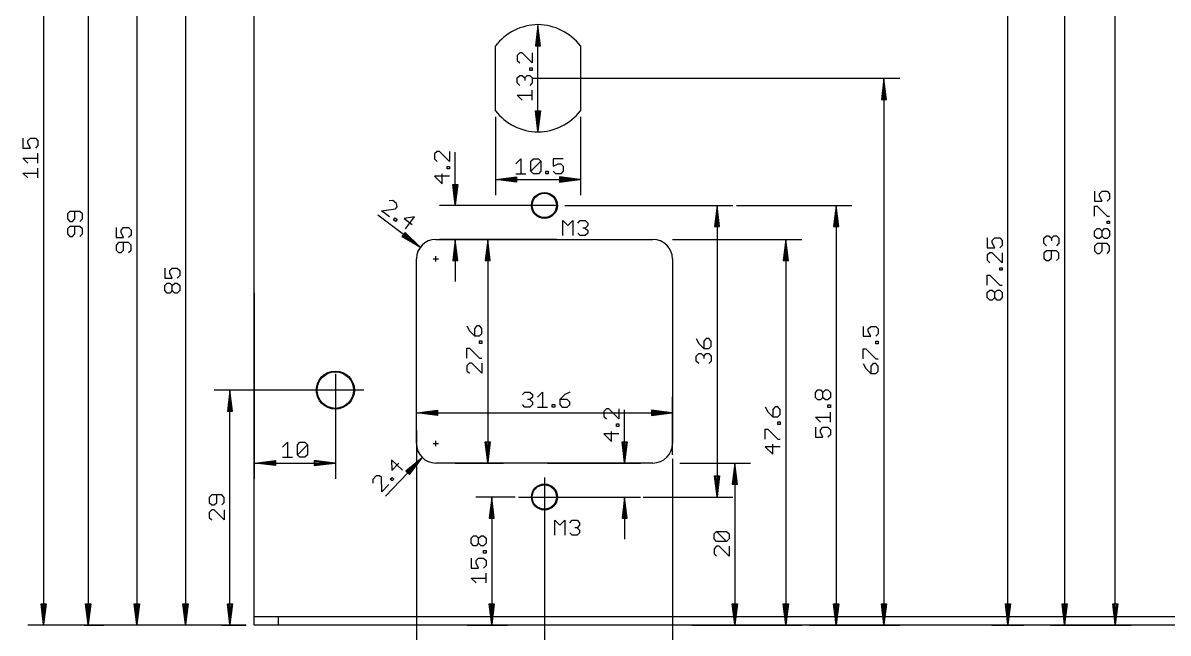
# Model space of a CAD drawing. Extents: x -29 to 390, y -517 to 219.
# Drawn here: x -28.6 to 112.8, y -1 to 74.3 of the extents above; entities that cross this region are included whole.
import ezdxf

# ---------------------------------------------------------------- set-up
doc = ezdxf.new("R2010")
doc.units = 0
for name, color, linetype in [('20', 4, 'CONTINUOUS'), ('29', 2, 'CONTINUOUS'), ('30', 253, 'CONTINUOUS'), ('47', 2, 'CONTINUOUS')]:
    doc.layers.add(name, color=color, linetype=linetype)

msp = doc.modelspace()

# ---------------------------------------------------------------- linework, layer by layer
at = {"layer": '20'}
for p, q in [((0, 1), (0, 114)), ((29.75, 63.5), (29.75, 71.5)), ((40.25, 71.5), (40.25, 63.5)), ((22.4, 47.6), (49.2, 47.6)), ((20, 22.4), (20, 45.2)), ((51.6, 45.2), (51.6, 22.4)), ((49.2, 20), (22.4, 20)), ((0, 0), (0, 1)), ((3, 1), (0, 1)), ((3, 0), (0, 0)), ((317, 1), (3, 1)), ((3, 0), (3, 1)), ((317, 0), (3, 0))]:
    msp.add_line(p, q, dxfattribs=at)
for centre, radius in [((35.8, 51.8), 1.5), ((10, 29), 2.25), ((35.8, 15.8), 1.5)]:
    msp.add_circle(centre, radius, dxfattribs=at)
for centre, radius, start, end in [((35.1058, 67.3509), 6.775, 90.895, 142.2351), ((34.8942, 67.3509), 6.775, 37.7649, 89.105), ((35.1058, 67.6491), 6.775, 217.7649, 269.105), ((34.8942, 67.6491), 6.775, 270.895, 322.2351), ((22.4, 45.2), 2.4, 90, 180), ((49.2, 45.2), 2.4, 0, 90), ((22.4, 22.4), 2.4, 180, 270), ((49.2, 22.4), 2.4, 270, 0)]:
    msp.add_arc(centre, radius, start, end, dxfattribs=at)
at = {"layer": '29'}
for centre, radius in [((35.8, 51.8), 1.6016), ((10, 29), 2.3516), ((35.8, 15.8), 1.6016)]:
    msp.add_circle(centre, radius, dxfattribs=at)
at = {"layer": '30'}
for centre, radius in [((35.8, 51.8), 1.6016), ((10, 29), 2.3516), ((35.8, 15.8), 1.6016)]:
    msp.add_circle(centre, radius, dxfattribs=at)
at = {"layer": '47'}
for p, q in [((-26, 114.935), (-26, 0.065)), ((-20.5, 98.935), (-20.5, 0.065)), ((106.25, 0.065), (106.25, 98.685)), ((-14.5, 94.935), (-14.5, 0.065)), ((100, 92.935), (100, 0.065)), ((93, 0.065), (93, 87.185)), ((-8.5, 84.935), (-8.5, 0.065)), ((35, 74.035), (34.6808, 71.5)), ((35, 74.035), (34.74, 71.5)), ((35, 74.035), (34.87, 71.5)), ((35, 74.1), (35, 74.1)), ((35, 60.965), (35, 74.035)), ((35.3192, 71.5), (35, 74.035)), ((35.13, 71.5), (35, 74.035)), ((35.26, 71.5), (35, 74.035)), ((34.6808, 71.5), (35.3192, 71.5)), ((32.7528, 70.6236), (32.4446, 70.3154)), ((32.4446, 70.3154), (32.4446, 69.699)), ((32.4446, 69.699), (32.7528, 69.3908)), ((33.061, 70.6236), (32.7528, 70.6236)), ((34.2938, 69.3908), (33.061, 70.6236)), ((34.2938, 70.6236), (34.2938, 69.3908)), ((32.4446, 67.553), (32.7528, 67.8612)), ((32.7528, 67.8612), (33.061, 67.8612)), ((33.061, 67.8612), (33.3692, 67.553)), ((33.3692, 67.553), (33.6774, 67.8612)), ((33.6774, 67.8612), (33.9856, 67.8612)), ((33.9856, 68.47), (33.9856, 68.7782)), ((33.9856, 68.7782), (34.2938, 68.7782)), ((34.2938, 68.47), (33.9856, 68.47)), ((33.9856, 67.8612), (34.2938, 67.553)), ((34.2938, 68.7782), (34.2938, 68.47)), ((32.4446, 66.9366), (32.4446, 67.553)), ((32.7528, 66.6284), (32.4446, 66.9366)), ((33.3692, 67.553), (33.3692, 67.2448)), ((34.2938, 66.9366), (33.9856, 66.6284)), ((34.25, 67.5), (79.65, 67.5)), ((34.2938, 67.553), (34.2938, 66.9366)), ((34.6808, 67.5), (35.3192, 67.5)), ((35, 67.1808), (35, 67.8192)), ((77.7, 67.435), (77.3808, 64.9)), ((77.7, 67.435), (77.44, 64.9)), ((77.7, 67.435), (77.57, 64.9)), ((77.7, 67.435), (77.7, 0.065)), ((78.0192, 64.9), (77.7, 67.435)), ((77.83, 64.9), (77.7, 67.435)), ((77.96, 64.9), (77.7, 67.435)), ((33.061, 64.7869), (32.4446, 65.4033)), ((32.4446, 65.4033), (34.2938, 65.4033)), ((34.2938, 64.7869), (34.2938, 66.0196)), ((77.3808, 64.9), (78.0192, 64.9)), ((29.75, 62.75), (29.75, 53.05)), ((35, 60.965), (34.6808, 63.5)), ((34.6808, 63.5), (35.3192, 63.5)), ((35, 60.965), (34.74, 63.5)), ((35, 60.965), (34.87, 63.5)), ((35.3192, 63.5), (35, 60.965)), ((35.13, 63.5), (35, 60.965)), ((35.26, 63.5), (35, 60.965)), ((40.25, 62.75), (40.25, 53.05)), ((35, 60.9), (35, 60.9)), ((-28.5554, 60.1045), (-28.5554, 58.8717)), ((-27.939, 59.7963), (-27.6308, 60.1045)), ((-27.939, 59.4881), (-27.939, 59.7963)), ((-27.6308, 58.8717), (-27.939, 59.4881)), ((-27.6308, 60.1045), (-27.0144, 60.1045)), ((-27.0144, 60.1045), (-26.7062, 59.7963)), ((-26.7062, 59.7963), (-26.7062, 59.1799)), ((-28.5554, 58.8717), (-27.6308, 58.8717)), ((-26.7062, 59.1799), (-27.0144, 58.8717)), ((-26.7062, 57.0301), (-26.7062, 58.2629)), ((22.5528, 58.4713), (22.2446, 58.1631)), ((22.2446, 58.1631), (22.2446, 57.5468)), ((22.861, 58.4713), (22.5528, 58.4713)), ((24.0938, 57.2386), (22.861, 58.4713)), ((24.0938, 58.4713), (24.0938, 57.2386)), ((24.8, 51.865), (24.8, 58.3809)), ((-27.939, 57.0301), (-28.5554, 57.6465)), ((-28.5554, 57.6465), (-26.7062, 57.6465)), ((22.2446, 57.5468), (22.5528, 57.2386)), ((23.7856, 56.3178), (23.7856, 56.626)), ((23.7856, 56.626), (24.0938, 56.626)), ((24.0938, 56.626), (24.0938, 56.3178)), ((32.2869, 56.939), (32.9033, 57.5554)), ((32.9033, 57.5554), (32.9033, 55.7062)), ((34.1284, 57.2472), (34.4366, 57.5554)), ((34.1284, 56.0144), (34.1284, 57.2472)), ((34.1284, 56.0144), (35.3612, 57.2472)), ((34.4366, 57.5554), (35.053, 57.5554)), ((35.053, 57.5554), (35.3612, 57.2472)), ((35.3612, 57.2472), (35.3612, 56.0144)), ((38.1236, 57.5554), (36.8908, 57.5554)), ((36.8908, 57.5554), (36.8908, 56.6308)), ((36.8908, 56.6308), (37.5072, 56.939)), ((37.5072, 56.939), (37.8154, 56.939)), ((37.8154, 56.939), (38.1236, 56.6308)), ((38.1236, 56.6308), (38.1236, 56.0144)), ((-27.939, 55.1885), (-28.5554, 55.8049)), ((-28.5554, 55.8049), (-26.7062, 55.8049)), ((-26.7062, 55.1885), (-26.7062, 56.4213)), ((24.0938, 55.4008), (22.2446, 55.4008)), ((22.2446, 55.4008), (23.1692, 54.4762)), ((23.1692, 54.4762), (23.1692, 55.709)), ((24.0938, 56.3178), (23.7856, 56.3178)), ((29.815, 55), (32.35, 55.3192)), ((29.815, 55), (32.35, 55.26)), ((29.815, 55), (32.35, 55.13)), ((32.2869, 55.7062), (33.5196, 55.7062)), ((32.35, 55.3192), (32.35, 54.6808)), ((34.4366, 55.7062), (34.1284, 56.0144)), ((35.053, 55.7062), (34.4366, 55.7062)), ((35.3612, 56.0144), (35.053, 55.7062)), ((35.97, 55.7062), (35.97, 56.0144)), ((35.97, 56.0144), (36.2782, 56.0144)), ((36.2782, 55.7062), (35.97, 55.7062)), ((36.2782, 56.0144), (36.2782, 55.7062)), ((37.199, 55.7062), (36.8908, 56.0144)), ((37.8154, 55.7062), (37.199, 55.7062)), ((40.185, 55), (37.65, 55.3192)), ((37.65, 55.3192), (37.65, 54.6808)), ((40.185, 55), (37.65, 55.26)), ((40.185, 55), (37.65, 55.13)), ((38.1236, 56.0144), (37.8154, 55.7062)), ((24.8, 51.865), (24.4808, 54.4)), ((24.4808, 54.4), (25.1192, 54.4)), ((24.8, 51.865), (24.54, 54.4)), ((24.8, 51.865), (24.67, 54.4)), ((25.1192, 54.4), (24.8, 51.865)), ((24.93, 54.4), (24.8, 51.865)), ((25.06, 54.4), (24.8, 51.865)), ((29.815, 55), (40.185, 55)), ((32.35, 54.6808), (29.815, 55)), ((32.35, 54.87), (29.815, 55)), ((32.35, 54.74), (29.815, 55)), ((37.65, 54.6808), (40.185, 55)), ((37.65, 54.87), (40.185, 55)), ((37.65, 54.74), (40.185, 55)), ((17.0755, 52.4179), (16.6439, 52.3573)), ((17.5678, 52.047), (17.0755, 52.4179)), ((103.6946, 53.5457), (103.6946, 52.313)), ((103.6946, 52.313), (104.6192, 52.313)), ((104.311, 53.2376), (104.6192, 53.5457)), ((104.311, 52.9294), (104.311, 53.2376)), ((104.6192, 52.313), (104.311, 52.9294)), ((104.6192, 53.5457), (105.2356, 53.5457)), ((105.2356, 53.5457), (105.5438, 53.2376)), ((105.5438, 52.6212), (105.2356, 52.313)), ((105.5438, 53.2376), (105.5438, 52.6212)), ((-22.7472, 51.0573), (-23.0554, 50.7491)), ((-21.5144, 51.0573), (-22.7472, 51.0573)), ((-22.1308, 50.1327), (-22.1308, 51.0573)), ((-21.2062, 50.7491), (-21.5144, 51.0573)), ((15.7165, 51.1266), (17.4429, 51.3692)), ((16.701, 50.3847), (15.7165, 51.1266)), ((17.4429, 51.3692), (17.6284, 51.6154)), ((17.6284, 51.6154), (17.5678, 52.047)), ((37.5, 51.8), (22.85, 51.8)), ((38.3, 51.8), (59.05, 51.8)), ((57.1, 51.735), (56.7808, 49.2)), ((57.1, 51.735), (56.84, 49.2)), ((57.1, 51.735), (56.97, 49.2)), ((57.1, 51.735), (57.1, 15.865)), ((57.4192, 49.2), (57.1, 51.735)), ((57.23, 49.2), (57.1, 51.735)), ((57.36, 49.2), (57.1, 51.735)), ((59.5, 51.8), (73.75, 51.8)), ((71.8, 51.735), (71.4808, 49.2)), ((71.8, 51.735), (71.54, 49.2)), ((71.8, 51.735), (71.67, 49.2)), ((71.8, 51.735), (71.8, 0.065)), ((72.1192, 49.2), (71.8, 51.735)), ((71.93, 49.2), (71.8, 51.735)), ((72.06, 49.2), (71.8, 51.735)), ((103.6946, 50.4714), (103.6946, 51.7042)), ((103.6946, 51.7042), (104.0028, 51.7042)), ((104.0028, 51.7042), (105.2356, 50.4714)), ((-23.0554, 50.7491), (-23.0554, 50.1327)), ((-23.0554, 50.1327), (-22.7472, 49.8245)), ((-22.7472, 49.8245), (-22.439, 49.8245)), ((-22.439, 49.8245), (-22.1308, 50.1327)), ((-21.5144, 49.8245), (-21.2062, 50.1327)), ((-21.2062, 50.1327), (-21.2062, 50.7491)), ((20.4322, 46.6845), (15.2304, 50.6087)), ((17.1872, 50.0183), (17.3727, 50.2644)), ((17.4334, 49.8328), (17.1872, 50.0183)), ((17.3727, 50.2644), (17.6189, 50.079)), ((17.6189, 50.079), (17.4334, 49.8328)), ((19.7739, 50.3846), (18.479, 50.2026)), ((18.479, 50.2026), (19.4636, 49.4607)), ((18.661, 48.9077), (19.7739, 50.3846)), ((38.0762, 48.0762), (38.0762, 49.9254)), ((38.0762, 49.9254), (38.6926, 49.309)), ((38.6926, 49.309), (39.309, 49.9254)), ((39.309, 49.9254), (39.309, 48.0762)), ((39.9178, 49.6172), (40.226, 49.9254)), ((40.226, 49.9254), (40.8424, 49.9254)), ((40.8424, 49.9254), (41.1506, 49.6172)), ((41.1506, 49.6172), (41.1506, 49.309)), ((105.2356, 50.4714), (105.5438, 50.4714)), ((105.2356, 49.5506), (105.2356, 49.8588)), ((105.2356, 49.8588), (105.5438, 49.8588)), ((105.5438, 49.5506), (105.2356, 49.5506)), ((105.5438, 49.8588), (105.5438, 49.5506)), ((-22.7472, 49.2157), (-23.0554, 48.9075)), ((-23.0554, 48.9075), (-23.0554, 48.2911)), ((-23.0554, 48.2911), (-22.7472, 47.9829)), ((-21.5144, 49.2157), (-22.7472, 49.2157)), ((-22.439, 47.9829), (-22.1308, 48.2911)), ((-22.1308, 48.2911), (-22.1308, 49.2157)), ((-21.2062, 48.9075), (-21.5144, 49.2157)), ((-21.5144, 47.9829), (-21.2062, 48.2911)), ((-21.2062, 48.2911), (-21.2062, 48.9075)), ((-17.0554, 49.0573), (-17.0554, 47.8245)), ((-16.439, 48.7491), (-16.1308, 49.0573)), ((-16.439, 48.4409), (-16.439, 48.7491)), ((-16.1308, 47.8245), (-16.439, 48.4409)), ((-16.1308, 49.0573), (-15.5144, 49.0573)), ((-15.5144, 49.0573), (-15.2062, 48.7491)), ((-15.2062, 48.1327), (-15.5144, 47.8245)), ((-15.2062, 48.7491), (-15.2062, 48.1327)), ((18.6007, 48.466), (18.2162, 47.9563)), ((18.3301, 48.1074), (20.4322, 46.6845)), ((20.4322, 46.6845), (18.4867, 48.315)), ((20.4322, 46.6845), (18.565, 48.4188)), ((20.4322, 46.6845), (18.6007, 48.466)), ((40.226, 48.0762), (39.9178, 48.3844)), ((40.8424, 48.0762), (40.226, 48.0762)), ((40.8424, 49.0008), (40.5342, 49.0008)), ((41.1506, 49.309), (40.8424, 49.0008)), ((40.8424, 49.0008), (41.1506, 48.6926)), ((41.1506, 48.3844), (40.8424, 48.0762)), ((41.1506, 48.6926), (41.1506, 48.3844)), ((56.7808, 49.2), (57.4192, 49.2)), ((71.4808, 49.2), (72.1192, 49.2)), ((97.4446, 47.7491), (97.7528, 48.0573)), ((97.7528, 48.0573), (98.061, 48.0573)), ((98.061, 48.0573), (98.3692, 47.7491)), ((98.3692, 47.7491), (98.6774, 48.0573)), ((98.6774, 48.0573), (98.9856, 48.0573)), ((98.9856, 48.0573), (99.2938, 47.7491)), ((103.6946, 48.6336), (104.0028, 48.9418)), ((103.6946, 48.0172), (103.6946, 48.6336)), ((104.0028, 48.9418), (104.311, 48.9418)), ((104.311, 48.9418), (104.6192, 48.6336)), ((104.6192, 48.6336), (104.9274, 48.9418)), ((104.6192, 48.0172), (104.6192, 48.6336)), ((104.9274, 48.9418), (105.2356, 48.9418)), ((105.2356, 48.9418), (105.5438, 48.6336)), ((105.5438, 48.6336), (105.5438, 48.0172)), ((-22.7472, 47.9829), (-22.439, 47.9829)), ((-17.0554, 47.8245), (-16.1308, 47.8245)), ((-16.7472, 47.2157), (-17.0554, 46.9075)), ((-17.0554, 46.9075), (-17.0554, 46.2911)), ((-15.5144, 47.2157), (-16.7472, 47.2157)), ((-16.1308, 46.2911), (-16.1308, 47.2157)), ((-15.2062, 46.9075), (-15.5144, 47.2157)), ((-15.2062, 46.2911), (-15.2062, 46.9075)), ((18.2162, 47.9563), (20.4322, 46.6845)), ((18.2518, 48.0036), (20.4322, 46.6845)), ((37.3, 47.6), (22.85, 47.6)), ((24, 47.6), (30.75, 47.6)), ((24.8, 47.535), (24.4808, 45)), ((24.8, 47.535), (24.54, 45)), ((24.8, 47.535), (24.67, 45)), ((24.8, 47.535), (24.8, 42.4)), ((25.1192, 45), (24.8, 47.535)), ((24.93, 45), (24.8, 47.535)), ((25.06, 45), (24.8, 47.535)), ((28.8, 47.535), (28.4808, 45)), ((28.8, 47.535), (28.54, 45)), ((28.8, 47.535), (28.67, 45)), ((28.8, 47.535), (28.8, 20.065)), ((29.1192, 45), (28.8, 47.535)), ((28.93, 45), (28.8, 47.535)), ((29.06, 45), (28.8, 47.535)), ((51.6, 47.6), (67.55, 47.6)), ((65.6, 47.535), (65.2808, 45)), ((65.6, 47.535), (65.34, 45)), ((65.6, 47.535), (65.47, 45)), ((65.6, 47.535), (65.6, 0.065)), ((65.9192, 45), (65.6, 47.535)), ((65.73, 45), (65.6, 47.535)), ((65.86, 45), (65.6, 47.535)), ((90.4446, 47.7957), (90.4446, 46.563)), ((91.061, 47.4875), (91.3692, 47.7957)), ((91.061, 47.1794), (91.061, 47.4875)), ((91.3692, 46.563), (91.061, 47.1794)), ((91.3692, 47.7957), (91.9856, 47.7957)), ((91.9856, 47.7957), (92.2938, 47.4875)), ((92.2938, 46.8712), (91.9856, 46.563)), ((92.2938, 47.4875), (92.2938, 46.8712)), ((97.4446, 47.1327), (97.4446, 47.7491)), ((97.7528, 46.8245), (97.4446, 47.1327)), ((98.3692, 47.7491), (98.3692, 47.4409)), ((99.2938, 47.1327), (98.9856, 46.8245)), ((99.2938, 47.7491), (99.2938, 47.1327)), ((104.0028, 47.709), (103.6946, 48.0172)), ((104.0028, 47.1002), (103.6946, 46.7921)), ((103.6946, 46.7921), (103.6946, 46.1757)), ((104.311, 47.709), (104.0028, 47.709)), ((105.2356, 47.1002), (104.0028, 47.1002)), ((104.6192, 48.0172), (104.311, 47.709)), ((104.9274, 47.709), (104.6192, 48.0172)), ((104.6192, 46.1757), (104.6192, 47.1002)), ((105.2356, 47.709), (104.9274, 47.709)), ((105.5438, 48.0172), (105.2356, 47.709)), ((105.5438, 46.7921), (105.2356, 47.1002)), ((105.5438, 46.1757), (105.5438, 46.7921)), ((-17.0554, 46.2911), (-16.7472, 45.9829)), ((-16.7472, 45.9829), (-16.439, 45.9829)), ((-16.439, 45.9829), (-16.1308, 46.2911)), ((-15.5144, 45.9829), (-15.2062, 46.2911)), ((22.4, 44.8808), (22.4, 45.5192)), ((90.4446, 46.563), (91.3692, 46.563)), ((90.7528, 45.9542), (90.4446, 45.646)), ((90.4446, 45.646), (90.4446, 45.0296)), ((91.061, 45.9542), (90.7528, 45.9542)), ((92.2938, 44.7214), (91.061, 45.9542)), ((92.2938, 45.9542), (92.2938, 44.7214)), ((97.7528, 46.2157), (97.4446, 45.9075)), ((97.4446, 45.9075), (97.4446, 45.2911)), ((97.4446, 45.2911), (97.7528, 44.9829)), ((98.9856, 46.2157), (97.7528, 46.2157)), ((98.061, 44.9829), (98.3692, 45.2911)), ((98.3692, 45.2911), (98.3692, 46.2157)), ((99.2938, 45.9075), (98.9856, 46.2157)), ((98.9856, 44.9829), (99.2938, 45.2911)), ((99.2938, 45.2911), (99.2938, 45.9075)), ((103.6946, 46.1757), (104.0028, 45.8675)), ((104.0028, 45.8675), (104.311, 45.8675)), ((104.311, 45.8675), (104.6192, 46.1757)), ((105.2356, 45.8675), (105.5438, 46.1757)), ((-11.0554, 44.0573), (-11.0554, 42.8245)), ((-10.439, 43.7491), (-10.1308, 44.0573)), ((-10.1308, 44.0573), (-9.5144, 44.0573)), ((-9.5144, 44.0573), (-9.2062, 43.7491)), ((22.0808, 45.2), (22.7192, 45.2)), ((24.4808, 45), (25.1192, 45)), ((28.4808, 45), (29.1192, 45)), ((65.2808, 45), (65.9192, 45)), ((90.4446, 45.0296), (90.7528, 44.7214)), ((91.9856, 43.8006), (91.9856, 44.1088)), ((91.9856, 44.1088), (92.2938, 44.1088)), ((92.2938, 44.1088), (92.2938, 43.8006)), ((97.7528, 44.9829), (98.061, 44.9829)), ((-11.0554, 42.8245), (-10.1308, 42.8245)), ((-10.439, 43.4409), (-10.439, 43.7491)), ((-10.1308, 42.8245), (-10.439, 43.4409)), ((-9.2062, 43.1327), (-9.5144, 42.8245)), ((-9.2062, 43.7491), (-9.2062, 43.1327)), ((90.4446, 41.959), (90.4446, 43.1918)), ((90.4446, 43.1918), (90.7528, 43.1918)), ((90.7528, 43.1918), (91.9856, 41.959)), ((92.2938, 43.8006), (91.9856, 43.8006)), ((-11.0554, 41.9075), (-10.7472, 42.2157)), ((-11.0554, 41.2911), (-11.0554, 41.9075)), ((-10.7472, 40.9829), (-11.0554, 41.2911)), ((-10.7472, 42.2157), (-10.439, 42.2157)), ((-10.439, 40.9829), (-10.7472, 40.9829)), ((-10.439, 42.2157), (-10.1308, 41.9075)), ((-10.1308, 41.2911), (-10.439, 40.9829)), ((-10.1308, 41.9075), (-9.8226, 42.2157)), ((-10.1308, 41.2911), (-10.1308, 41.9075)), ((-9.8226, 40.9829), (-10.1308, 41.2911)), ((-9.8226, 42.2157), (-9.5144, 42.2157)), ((-9.5144, 40.9829), (-9.8226, 40.9829)), ((-9.5144, 42.2157), (-9.2062, 41.9075)), ((-9.2062, 41.2911), (-9.5144, 40.9829)), ((-9.2062, 41.9075), (-9.2062, 41.2911)), ((0, 41), (0, 18.05)), ((90.4446, 41.0421), (90.7528, 41.3502)), ((90.4446, 40.4257), (90.4446, 41.0421)), ((90.7528, 41.3502), (91.061, 41.3502)), ((91.061, 41.3502), (91.3692, 41.0421)), ((91.3692, 41.0421), (91.6774, 41.3502)), ((91.3692, 40.4257), (91.3692, 41.0421)), ((91.6774, 41.3502), (91.9856, 41.3502)), ((91.9856, 41.959), (92.2938, 41.959)), ((91.9856, 41.3502), (92.2938, 41.0421)), ((92.2938, 41.0421), (92.2938, 40.4257)), ((90.7528, 40.1175), (90.4446, 40.4257)), ((91.061, 40.1175), (90.7528, 40.1175)), ((91.3692, 40.4257), (91.061, 40.1175)), ((91.6774, 40.1175), (91.3692, 40.4257)), ((91.9856, 40.1175), (91.6774, 40.1175)), ((92.2938, 40.4257), (91.9856, 40.1175)), ((26.2446, 36.9236), (26.5528, 36.3072)), ((27.4774, 36.9236), (27.1692, 36.6154)), ((27.7856, 36.9236), (27.4774, 36.9236)), ((28.0938, 36.6154), (27.7856, 36.9236)), ((75.1446, 36.8736), (75.1446, 35.6408)), ((75.761, 36.5654), (76.0692, 36.8736)), ((76.0692, 36.8736), (76.6856, 36.8736)), ((76.6856, 36.8736), (76.9938, 36.5654)), ((26.5528, 36.3072), (27.1692, 35.6908)), ((27.1692, 36.6154), (27.1692, 35.6908)), ((27.1692, 35.6908), (27.7856, 35.6908)), ((27.7856, 35.6908), (28.0938, 35.999)), ((28.0938, 35.999), (28.0938, 36.6154)), ((54.5446, 35.3573), (54.8528, 34.7409)), ((55.7774, 35.3573), (55.4692, 35.0491)), ((56.0856, 35.3573), (55.7774, 35.3573)), ((56.3938, 35.0491), (56.0856, 35.3573)), ((75.1446, 35.6408), (76.0692, 35.6408)), ((75.761, 36.2572), (75.761, 36.5654)), ((76.0692, 35.6408), (75.761, 36.2572)), ((76.9938, 35.949), (76.6856, 35.6408)), ((76.9938, 36.5654), (76.9938, 35.949)), ((26.2446, 32.9284), (26.2446, 34.1612)), ((26.2446, 34.1612), (26.5528, 34.1612)), ((26.5528, 34.1612), (27.7856, 32.9284)), ((27.7856, 34.77), (27.7856, 35.0782)), ((27.7856, 35.0782), (28.0938, 35.0782)), ((28.0938, 34.77), (27.7856, 34.77)), ((28.0938, 35.0782), (28.0938, 34.77)), ((54.8528, 34.7409), (55.4692, 34.1245)), ((55.4692, 35.0491), (55.4692, 34.1245)), ((55.4692, 34.1245), (56.0856, 34.1245)), ((56.0856, 34.1245), (56.3938, 34.4327)), ((56.3938, 34.4327), (56.3938, 35.0491)), ((75.1446, 32.8784), (75.1446, 34.1112)), ((75.1446, 34.1112), (75.4528, 34.1112)), ((75.4528, 34.1112), (76.6856, 32.8784)), ((76.6856, 34.72), (76.6856, 35.0282)), ((76.6856, 35.0282), (76.9938, 35.0282)), ((76.9938, 34.72), (76.6856, 34.72)), ((76.9938, 35.0282), (76.9938, 34.72)), ((27.7856, 32.9284), (28.0938, 32.9284)), ((54.5446, 33.2075), (54.8528, 33.5157)), ((54.5446, 32.5911), (54.5446, 33.2075)), ((54.8528, 32.2829), (54.5446, 32.5911)), ((54.8528, 33.5157), (55.161, 33.5157)), ((55.161, 33.5157), (55.4692, 33.2075)), ((55.4692, 33.2075), (55.7774, 33.5157)), ((55.4692, 33.2075), (55.4692, 32.8993)), ((55.7774, 33.5157), (56.0856, 33.5157)), ((56.0856, 33.5157), (56.3938, 33.2075)), ((56.3938, 32.5911), (56.0856, 32.2829)), ((56.3938, 33.2075), (56.3938, 32.5911)), ((76.6856, 32.8784), (76.9938, 32.8784)), ((26.5528, 32.3197), (26.2446, 32.0115)), ((26.2446, 32.0115), (26.2446, 31.3951)), ((26.2446, 31.3951), (26.5528, 31.0869)), ((26.861, 32.3197), (26.5528, 32.3197)), ((28.0938, 31.0869), (26.861, 32.3197)), ((28.0938, 32.3197), (28.0938, 31.0869)), ((75.1446, 32.2696), (75.4528, 31.6533)), ((75.4528, 31.6533), (76.0692, 31.0369)), ((76.3774, 32.2696), (76.0692, 31.9615)), ((76.0692, 31.9615), (76.0692, 31.0369)), ((76.6856, 32.2696), (76.3774, 32.2696)), ((76.9938, 31.9615), (76.6856, 32.2696)), ((76.6856, 31.0369), (76.9938, 31.3451)), ((76.9938, 31.3451), (76.9938, 31.9615)), ((10, 31), (10, 18.05)), ((76.0692, 31.0369), (76.6856, 31.0369)), ((13.5, 29), (-4.95, 29)), ((-3, 28.935), (-3.3192, 26.4)), ((-3, 28.935), (-3.26, 26.4)), ((-3, 28.935), (-3.13, 26.4)), ((-3, 0.065), (-3, 28.935)), ((-2.6808, 26.4), (-3, 28.935)), ((-2.87, 26.4), (-3, 28.935)), ((-2.74, 26.4), (-3, 28.935)), ((33.0869, 28.4472), (33.3951, 28.7554)), ((33.3951, 28.7554), (34.0115, 28.7554)), ((34.0115, 28.7554), (34.3197, 28.4472)), ((34.3197, 28.4472), (34.3197, 28.139)), ((34.9284, 28.139), (35.5448, 28.7554)), ((35.5448, 28.7554), (35.5448, 26.9062)), ((38.3072, 28.4472), (37.6908, 27.8308)), ((38.9236, 28.7554), (38.3072, 28.4472)), ((69.2446, 28.7154), (69.5528, 29.0236)), ((69.2446, 28.099), (69.2446, 28.7154)), ((69.5528, 29.0236), (69.861, 29.0236)), ((69.861, 29.0236), (70.1692, 28.7154)), ((70.1692, 28.7154), (70.4774, 29.0236)), ((70.1692, 28.099), (70.1692, 28.7154)), ((70.4774, 29.0236), (70.7856, 29.0236)), ((70.7856, 29.0236), (71.0938, 28.7154)), ((71.0938, 28.7154), (71.0938, 28.099)), ((20, 25), (20, 28.15)), ((33.3951, 26.9062), (33.0869, 27.2144)), ((34.0115, 26.9062), (33.3951, 26.9062)), ((34.0115, 27.8308), (33.7033, 27.8308)), ((34.3197, 28.139), (34.0115, 27.8308)), ((34.0115, 27.8308), (34.3197, 27.5226)), ((34.3197, 27.2144), (34.0115, 26.9062)), ((34.3197, 27.5226), (34.3197, 27.2144)), ((34.9284, 26.9062), (36.1612, 26.9062)), ((36.77, 26.9062), (36.77, 27.2144)), ((36.77, 27.2144), (37.0782, 27.2144)), ((37.0782, 26.9062), (36.77, 26.9062)), ((37.0782, 27.2144), (37.0782, 26.9062)), ((37.6908, 27.8308), (37.6908, 27.2144)), ((38.6154, 27.8308), (37.6908, 27.8308)), ((37.6908, 27.2144), (37.999, 26.9062)), ((37.999, 26.9062), (38.6154, 26.9062)), ((38.9236, 27.5226), (38.6154, 27.8308)), ((38.6154, 26.9062), (38.9236, 27.2144)), ((38.9236, 27.2144), (38.9236, 27.5226)), ((51.6, 21), (51.6, 28.15)), ((63.0446, 26.9236), (63.3528, 26.3072)), ((64.2774, 26.9236), (63.9692, 26.6154)), ((64.5856, 26.9236), (64.2774, 26.9236)), ((64.8938, 26.6154), (64.5856, 26.9236)), ((69.5528, 27.7908), (69.2446, 28.099)), ((69.861, 27.7908), (69.5528, 27.7908)), ((70.1692, 28.099), (69.861, 27.7908)), ((70.4774, 27.7908), (70.1692, 28.099)), ((70.7856, 27.7908), (70.4774, 27.7908)), ((71.0938, 28.099), (70.7856, 27.7908)), ((70.7856, 26.87), (70.7856, 27.1782)), ((70.7856, 27.1782), (71.0938, 27.1782)), ((71.0938, 26.87), (70.7856, 26.87)), ((71.0938, 27.1782), (71.0938, 26.87)), ((-3.3192, 26.4), (-2.6808, 26.4)), ((20.065, 26.2), (22.6, 26.5192)), ((20.065, 26.2), (22.6, 26.46)), ((20.065, 26.2), (22.6, 26.33)), ((20.065, 26.2), (51.535, 26.2)), ((22.6, 25.8808), (20.065, 26.2)), ((22.6, 26.07), (20.065, 26.2)), ((22.6, 25.94), (20.065, 26.2)), ((22.6, 26.5192), (22.6, 25.8808)), ((43.4528, 26.6713), (43.1446, 26.3631)), ((43.1446, 26.3631), (43.1446, 25.7468)), ((43.1446, 25.7468), (43.4528, 25.4386)), ((43.761, 26.6713), (43.4528, 26.6713)), ((44.9938, 25.4386), (43.761, 26.6713)), ((44.9938, 26.6713), (44.9938, 25.4386)), ((45.7, 20.065), (45.7, 26.5809)), ((51.535, 26.2), (49, 26.5192)), ((49, 26.5192), (49, 25.8808)), ((51.535, 26.2), (49, 26.46)), ((51.535, 26.2), (49, 26.33)), ((49, 25.8808), (51.535, 26.2)), ((49, 26.07), (51.535, 26.2)), ((49, 25.94), (51.535, 26.2)), ((63.3528, 26.3072), (63.9692, 25.6908)), ((63.9692, 26.6154), (63.9692, 25.6908)), ((63.9692, 25.6908), (64.5856, 25.6908)), ((64.5856, 25.6908), (64.8938, 25.999)), ((64.8938, 25.999), (64.8938, 26.6154)), ((69.861, 25.0284), (69.2446, 25.6448)), ((69.2446, 25.6448), (71.0938, 25.6448)), ((71.0938, 25.0284), (71.0938, 26.2612)), ((44.6856, 24.5178), (44.6856, 24.826)), ((44.6856, 24.826), (44.9938, 24.826)), ((44.9938, 24.5178), (44.6856, 24.5178)), ((44.9938, 24.826), (44.9938, 24.5178)), ((63.0446, 22.9284), (63.0446, 24.1612)), ((63.0446, 24.1612), (63.3528, 24.1612)), ((63.3528, 24.1612), (64.5856, 22.9284)), ((64.5856, 24.77), (64.5856, 25.0782)), ((64.5856, 25.0782), (64.8938, 25.0782)), ((64.8938, 24.77), (64.5856, 24.77)), ((64.8938, 25.0782), (64.8938, 24.77)), ((69.2446, 24.4197), (69.2446, 23.1869)), ((69.861, 24.1115), (70.1692, 24.4197)), ((69.861, 23.8033), (69.861, 24.1115)), ((70.1692, 24.4197), (70.7856, 24.4197)), ((70.7856, 24.4197), (71.0938, 24.1115)), ((71.0938, 24.1115), (71.0938, 23.4951)), ((20, 24), (20, -7.95)), ((22.4, 22.0808), (22.4, 22.7192)), ((44.9938, 23.6008), (43.1446, 23.6008)), ((43.1446, 23.6008), (44.0692, 22.6762)), ((44.0692, 22.6762), (44.0692, 23.909)), ((64.5856, 22.9284), (64.8938, 22.9284)), ((69.2446, 23.1869), (70.1692, 23.1869)), ((70.1692, 23.1869), (69.861, 23.8033)), ((71.0938, 23.4951), (70.7856, 23.1869)), ((3.4829, 21.939), (4.0993, 22.5554)), ((4.0993, 22.5554), (4.0993, 20.7062)), ((5.3245, 22.2472), (5.6327, 22.5554)), ((5.3245, 21.0144), (5.3245, 22.2472)), ((5.3245, 21.0144), (6.5573, 22.2472)), ((5.6327, 22.5554), (6.2491, 22.5554)), ((6.2491, 22.5554), (6.5573, 22.2472)), ((6.5573, 22.2472), (6.5573, 21.0144)), ((22.0808, 22.4), (22.7192, 22.4)), ((28.8, 20.065), (28.4808, 22.6)), ((28.4808, 22.6), (29.1192, 22.6)), ((28.8, 20.065), (28.54, 22.6)), ((28.8, 20.065), (28.67, 22.6)), ((29.1192, 22.6), (28.8, 20.065)), ((28.93, 22.6), (28.8, 20.065)), ((29.06, 22.6), (28.8, 20.065)), ((45.7, 20.065), (45.3808, 22.6)), ((45.3808, 22.6), (46.0192, 22.6)), ((45.7, 20.065), (45.44, 22.6)), ((45.7, 20.065), (45.57, 22.6)), ((46.0192, 22.6), (45.7, 20.065)), ((45.83, 22.6), (45.7, 20.065)), ((45.96, 22.6), (45.7, 20.065)), ((64.8938, 22.0115), (63.0446, 22.0115)), ((63.0446, 22.0115), (63.9692, 21.0869)), ((63.9692, 21.0869), (63.9692, 22.3196)), ((0.065, 20), (2.6, 20.3192)), ((0.065, 20), (2.6, 20.26)), ((0.065, 20), (2.6, 20.13)), ((0.065, 20), (9.935, 20)), ((2.6, 19.6808), (0.065, 20)), ((2.6, 19.87), (0.065, 20)), ((2.6, 19.74), (0.065, 20)), ((2.6, 20.3192), (2.6, 19.6808)), ((3.4829, 20.7062), (4.7157, 20.7062)), ((5.6327, 20.7062), (5.3245, 21.0144)), ((6.2491, 20.7062), (5.6327, 20.7062)), ((6.5573, 21.0144), (6.2491, 20.7062)), ((9.935, 20), (7.4, 20.3192)), ((7.4, 20.3192), (7.4, 19.6808)), ((9.935, 20), (7.4, 20.26)), ((9.935, 20), (7.4, 20.13)), ((7.4, 19.6808), (9.935, 20)), ((7.4, 19.87), (9.935, 20)), ((7.4, 19.74), (9.935, 20)), ((20.6945, 20.6203), (16.186, 15.9159)), ((18.2808, 19.1206), (16.9462, 20.4005)), ((16.9462, 20.4005), (16.9735, 19.0932)), ((16.9735, 19.0932), (17.8268, 19.983)), ((20.6945, 20.6203), (18.71, 19.0109)), ((20.6945, 20.6203), (18.7528, 18.97)), ((20.6945, 20.6203), (18.8466, 18.88)), ((19.0343, 18.7001), (20.6945, 20.6203)), ((19.1282, 18.6102), (20.6945, 20.6203)), ((19.171, 18.5692), (20.6945, 20.6203)), ((24.8, 20), (30.75, 20)), ((36.2, 20), (47.65, 20)), ((51.6, 20.5), (51.6, -22.65)), ((52.5, 20), (61.25, 20)), ((59.3, 19.935), (58.9808, 17.4)), ((59.3, 19.935), (59.04, 17.4)), ((59.3, 19.935), (59.17, 17.4)), ((59.3, 19.935), (59.3, 0.065)), ((59.6192, 17.4), (59.3, 19.935)), ((59.43, 17.4), (59.3, 19.935)), ((59.56, 17.4), (59.3, 19.935)), ((15.0342, 18.4067), (14.6076, 17.9618)), ((15.47, 18.4159), (15.0342, 18.4067)), ((15.6924, 18.2025), (15.47, 18.4159)), ((18.71, 19.0109), (19.171, 18.5692)), ((57.1, 15.865), (56.7808, 18.4)), ((56.7808, 18.4), (57.4192, 18.4)), ((57.1, 15.865), (56.84, 18.4)), ((57.1, 15.865), (56.97, 18.4)), ((57.4192, 18.4), (57.1, 15.865)), ((57.23, 18.4), (57.1, 15.865)), ((57.36, 18.4), (57.1, 15.865)), ((14.6076, 17.9618), (14.6167, 17.5261)), ((15.7289, 16.4595), (15.6924, 18.2025)), ((16.5822, 17.3493), (15.7289, 16.4595)), ((16.7811, 18.002), (16.9944, 18.2244)), ((17.0036, 17.7887), (16.7811, 18.002)), ((16.9944, 18.2244), (17.2169, 18.0111)), ((17.2169, 18.0111), (17.0036, 17.7887)), ((35.8, 18.2), (35.8, -15.65)), ((58.9808, 17.4), (59.6192, 17.4)), ((-5.2472, 16.0573), (-5.5554, 15.7491)), ((-5.5554, 15.7491), (-5.5554, 15.1327)), ((-4.0144, 16.0573), (-5.2472, 16.0573)), ((-4.6308, 15.1327), (-4.6308, 16.0573)), ((-3.7062, 15.7491), (-4.0144, 16.0573)), ((-3.7062, 15.1327), (-3.7062, 15.7491)), ((32.2, 15.8), (27.35, 15.8)), ((29.3, 15.735), (28.9808, 13.2)), ((29.3, 15.735), (29.04, 13.2)), ((29.3, 15.735), (29.17, 13.2)), ((29.3, 15.735), (29.3, 0.065)), ((29.6192, 13.2), (29.3, 15.735)), ((29.43, 13.2), (29.3, 15.735)), ((29.56, 13.2), (29.3, 15.735)), ((32.6, 15.8), (47.65, 15.8)), ((45.7, 15.735), (45.3808, 13.2)), ((45.7, 15.735), (45.44, 13.2)), ((45.7, 15.735), (45.57, 13.2)), ((45.7, 15.735), (45.7, 10.6)), ((46.0192, 13.2), (45.7, 15.735)), ((45.83, 13.2), (45.7, 15.735)), ((45.96, 13.2), (45.7, 15.735)), ((48, 15.8), (59.05, 15.8)), ((-5.5554, 15.1327), (-5.2472, 14.8245)), ((-5.2472, 14.2157), (-5.5554, 13.9075)), ((-5.2472, 14.8245), (-4.939, 14.8245)), ((-4.939, 14.2157), (-5.2472, 14.2157)), ((-4.939, 14.8245), (-4.6308, 15.1327)), ((-3.7062, 12.9829), (-4.939, 14.2157)), ((-4.0144, 14.8245), (-3.7062, 15.1327)), ((-3.7062, 14.2157), (-3.7062, 12.9829)), ((-5.5554, 13.9075), (-5.5554, 13.2911)), ((-5.5554, 13.2911), (-5.2472, 12.9829)), ((28.9808, 13.2), (29.6192, 13.2)), ((37.0762, 11.0762), (37.0762, 12.9254)), ((37.0762, 12.9254), (37.6926, 12.309)), ((37.6926, 12.309), (38.309, 12.9254)), ((38.309, 12.9254), (38.309, 11.0762)), ((38.9178, 12.6172), (39.226, 12.9254)), ((39.226, 12.9254), (39.8424, 12.9254)), ((39.8424, 12.9254), (40.1506, 12.6172)), ((45.3808, 13.2), (46.0192, 13.2)), ((39.226, 11.0762), (38.9178, 11.3844)), ((39.8424, 12.0008), (39.5342, 12.0008)), ((40.1506, 12.309), (39.8424, 12.0008)), ((39.8424, 12.0008), (40.1506, 11.6926)), ((40.1506, 11.3844), (39.8424, 11.0762)), ((40.1506, 12.6172), (40.1506, 12.309)), ((40.1506, 11.6926), (40.1506, 11.3844)), ((56.7446, 11.2491), (57.0528, 11.5573)), ((57.0528, 11.5573), (58.2856, 11.5573)), ((58.2856, 10.3245), (57.0528, 11.5573)), ((58.2856, 11.5573), (58.5938, 11.2491)), ((26.7446, 10.7154), (27.0528, 11.0236)), ((26.7446, 10.099), (26.7446, 10.7154)), ((27.0528, 9.7908), (26.7446, 10.099)), ((27.0528, 11.0236), (27.361, 11.0236)), ((27.361, 11.0236), (27.6692, 10.7154)), ((27.6692, 10.099), (27.361, 9.7908)), ((27.6692, 10.7154), (27.9774, 11.0236)), ((27.6692, 10.099), (27.6692, 10.7154)), ((27.9774, 9.7908), (27.6692, 10.099)), ((27.9774, 11.0236), (28.2856, 11.0236)), ((28.2856, 11.0236), (28.5938, 10.7154)), ((28.5938, 10.099), (28.2856, 9.7908)), ((28.5938, 10.7154), (28.5938, 10.099)), ((39.8424, 11.0762), (39.226, 11.0762)), ((56.7446, 10.6327), (56.7446, 11.2491)), ((57.0528, 10.3245), (56.7446, 10.6327)), ((58.2856, 10.3245), (57.0528, 10.3245)), ((58.5938, 10.6327), (58.2856, 10.3245)), ((58.5938, 11.2491), (58.5938, 10.6327)), ((27.361, 9.7908), (27.0528, 9.7908)), ((28.2856, 9.7908), (27.9774, 9.7908)), ((28.2856, 8.87), (28.2856, 9.1782)), ((28.2856, 9.1782), (28.5938, 9.1782)), ((28.5938, 8.87), (28.2856, 8.87)), ((28.5938, 9.1782), (28.5938, 8.87)), ((57.0528, 9.7157), (56.7446, 9.4075)), ((56.7446, 9.4075), (56.7446, 8.7911)), ((56.7446, 8.7911), (57.0528, 8.4829)), ((57.361, 9.7157), (57.0528, 9.7157)), ((58.5938, 8.4829), (57.361, 9.7157)), ((58.5938, 9.7157), (58.5938, 8.4829)), ((26.7446, 8.2612), (26.7446, 7.0284)), ((27.361, 7.953), (27.6692, 8.2612)), ((27.361, 7.6448), (27.361, 7.953)), ((27.6692, 7.0284), (27.361, 7.6448)), ((27.6692, 8.2612), (28.2856, 8.2612)), ((28.2856, 8.2612), (28.5938, 7.953)), ((28.5938, 7.3366), (28.2856, 7.0284)), ((28.5938, 7.953), (28.5938, 7.3366)), ((26.7446, 7.0284), (27.6692, 7.0284)), ((27.361, 5.1869), (26.7446, 5.8033)), ((26.7446, 5.8033), (28.5938, 5.8033)), ((28.5938, 5.1869), (28.5938, 6.4197)), ((-26, 0.065), (-26.3192, 2.6)), ((-26.3192, 2.6), (-25.6808, 2.6)), ((-26, 0.065), (-26.26, 2.6)), ((-26, 0.065), (-26.13, 2.6)), ((-25.6808, 2.6), (-26, 0.065)), ((-25.87, 2.6), (-26, 0.065)), ((-25.74, 2.6), (-26, 0.065)), ((-20.5, 0.065), (-20.8192, 2.6)), ((-20.8192, 2.6), (-20.1808, 2.6)), ((-20.5, 0.065), (-20.76, 2.6)), ((-20.5, 0.065), (-20.63, 2.6)), ((-20.1808, 2.6), (-20.5, 0.065)), ((-20.37, 2.6), (-20.5, 0.065)), ((-20.24, 2.6), (-20.5, 0.065)), ((-14.5, 0.065), (-14.8192, 2.6)), ((-14.8192, 2.6), (-14.1808, 2.6)), ((-14.5, 0.065), (-14.76, 2.6)), ((-14.5, 0.065), (-14.63, 2.6)), ((-14.1808, 2.6), (-14.5, 0.065)), ((-14.37, 2.6), (-14.5, 0.065)), ((-14.24, 2.6), (-14.5, 0.065)), ((-8.5, 0.065), (-8.8192, 2.6)), ((-8.8192, 2.6), (-8.1808, 2.6)), ((-8.5, 0.065), (-8.76, 2.6)), ((-8.5, 0.065), (-8.63, 2.6)), ((-8.1808, 2.6), (-8.5, 0.065)), ((-8.37, 2.6), (-8.5, 0.065)), ((-8.24, 2.6), (-8.5, 0.065)), ((-3, 0.065), (-3.3192, 2.6)), ((-3.3192, 2.6), (-2.6808, 2.6)), ((-3, 0.065), (-3.26, 2.6)), ((-3, 0.065), (-3.13, 2.6)), ((-2.6808, 2.6), (-3, 0.065)), ((-2.87, 2.6), (-3, 0.065)), ((-2.74, 2.6), (-3, 0.065)), ((29.3, 0.065), (28.9808, 2.6)), ((28.9808, 2.6), (29.6192, 2.6)), ((29.3, 0.065), (29.04, 2.6)), ((29.3, 0.065), (29.17, 2.6)), ((29.6192, 2.6), (29.3, 0.065)), ((29.43, 2.6), (29.3, 0.065)), ((29.56, 2.6), (29.3, 0.065)), ((59.3, 0.065), (58.9808, 2.6)), ((58.9808, 2.6), (59.6192, 2.6)), ((59.3, 0.065), (59.04, 2.6)), ((59.3, 0.065), (59.17, 2.6)), ((59.6192, 2.6), (59.3, 0.065)), ((59.43, 2.6), (59.3, 0.065)), ((59.56, 2.6), (59.3, 0.065)), ((65.6, 0.065), (65.2808, 2.6)), ((65.2808, 2.6), (65.9192, 2.6)), ((65.6, 0.065), (65.34, 2.6)), ((65.6, 0.065), (65.47, 2.6)), ((65.9192, 2.6), (65.6, 0.065)), ((65.73, 2.6), (65.6, 0.065)), ((65.86, 2.6), (65.6, 0.065)), ((71.8, 0.065), (71.4808, 2.6)), ((71.4808, 2.6), (72.1192, 2.6)), ((71.8, 0.065), (71.54, 2.6)), ((71.8, 0.065), (71.67, 2.6)), ((72.1192, 2.6), (71.8, 0.065)), ((71.93, 2.6), (71.8, 0.065)), ((72.06, 2.6), (71.8, 0.065)), ((77.7, 0.065), (77.3808, 2.6)), ((77.3808, 2.6), (78.0192, 2.6)), ((77.7, 0.065), (77.44, 2.6)), ((77.7, 0.065), (77.57, 2.6)), ((78.0192, 2.6), (77.7, 0.065)), ((77.83, 2.6), (77.7, 0.065)), ((77.96, 2.6), (77.7, 0.065)), ((93, 0.065), (92.6808, 2.6)), ((92.6808, 2.6), (93.3192, 2.6)), ((93, 0.065), (92.74, 2.6)), ((93, 0.065), (92.87, 2.6)), ((93.3192, 2.6), (93, 0.065)), ((93.13, 2.6), (93, 0.065)), ((93.26, 2.6), (93, 0.065)), ((100, 0.065), (99.6808, 2.6)), ((99.6808, 2.6), (100.3192, 2.6)), ((100, 0.065), (99.74, 2.6)), ((100, 0.065), (99.87, 2.6)), ((100.3192, 2.6), (100, 0.065)), ((100.13, 2.6), (100, 0.065)), ((100.26, 2.6), (100, 0.065)), ((106.25, 0.065), (105.9308, 2.6)), ((105.9308, 2.6), (106.5692, 2.6)), ((106.25, 0.065), (105.99, 2.6)), ((106.25, 0.065), (106.12, 2.6)), ((106.5692, 2.6), (106.25, 0.065)), ((106.38, 2.6), (106.25, 0.065)), ((106.51, 2.6), (106.25, 0.065)), ((-1, 0), (-27.95, 0)), ((-21, 0), (-18.55, 0)), ((-12, 0), (-16.45, 0)), ((-6, 0), (-10.45, 0)), ((-4, 0), (-1.05, 0)), ((26.3, 0), (31.25, 0)), ((54, 0), (61.25, 0)), ((57, 0), (67.55, 0)), ((68.5, 0), (73.75, 0)), ((73, 0), (79.65, 0)), ((91, 0), (94.95, 0)), ((107, 0), (98.05, 0)), ((98.25, 0), (108.2, 0))]:
    msp.add_line(p, q, dxfattribs=at)

doc.saveas('drawing.dxf')
